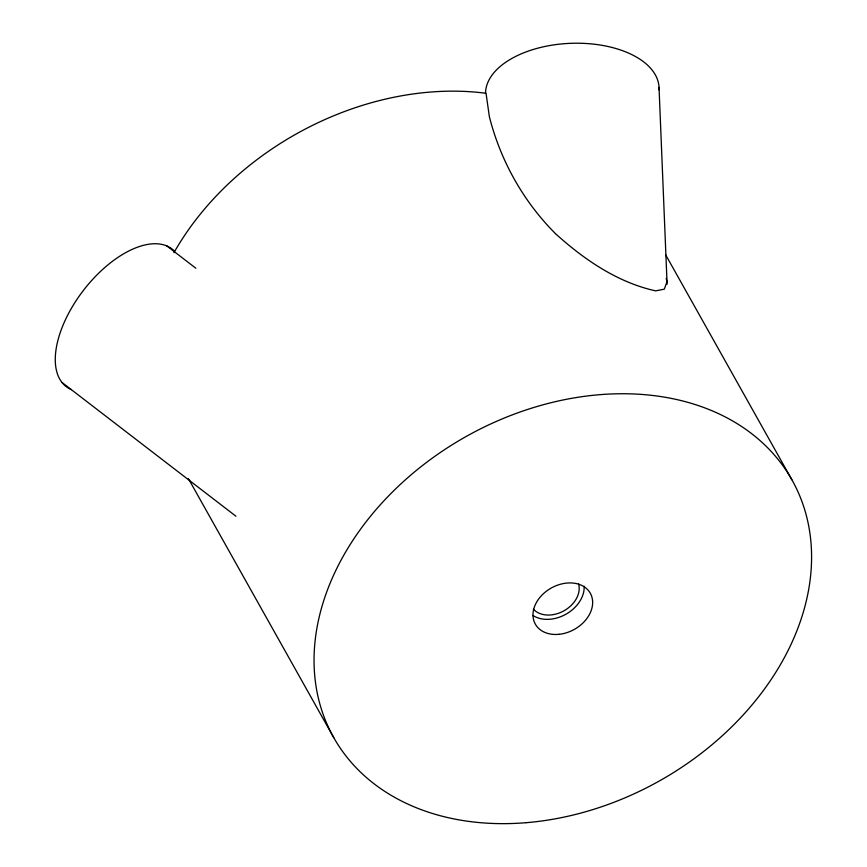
<?xml version="1.0" encoding="UTF-8"?>
<svg xmlns="http://www.w3.org/2000/svg" width="867" height="867" viewBox="0 0 867 867"><rect width="100%" height="100%" fill="white"/><g stroke="black" fill="none" stroke-linecap="round" stroke-linejoin="round"><path stroke-width="1.3" d="M166.865 245.957L195.844 268.239M62.045 382.499L235.932 516.223M555.476 233.656C584.087 259.558 617.564 282.479 655.615 290.857L664.285 289.188L666.994 281.764L666.181 278.372M555.444 233.613C523.31 201.447 500.519 160.72 489.367 116.687L486.04 93.289L481.944 92.78A262.864 197.481 -29.3 0 0 173.953 252.676M665.661 254.833L791.853 479.711M188.421 478.649L333.773 737.676M659.028 87.339L667.102 284.257M578.592 583.924A26.281 19.746 -29.3 0 1 563.973 610.802A26.281 19.746 -29.3 0 1 533.443 609.23M584.152 586.211A31.548 23.702 -29.3 0 1 566.249 614.042A31.548 23.702 -29.3 0 1 532.999 615.516M485.531 93.473A86.808 47.728 -2.3 0 1 573.499 43.242A86.808 47.728 -2.3 0 1 659.028 89.832M71.387 389.63A86.808 45.008 -52.4 0 1 81.845 292.472A86.808 45.008 -52.4 0 1 174.451 251.105M559.085 634.308A31.548 23.702 -29.3 0 0 590.329 593.277A31.548 23.702 -29.3 0 0 539.036 598.501A31.548 23.702 -29.3 0 0 559.085 634.308M526.193 822.685A262.864 197.481 -29.3 0 0 794.226 484.079A262.864 197.481 -29.3 0 0 368.031 519.322A262.864 197.481 -29.3 0 0 526.193 822.685"/></g></svg>
